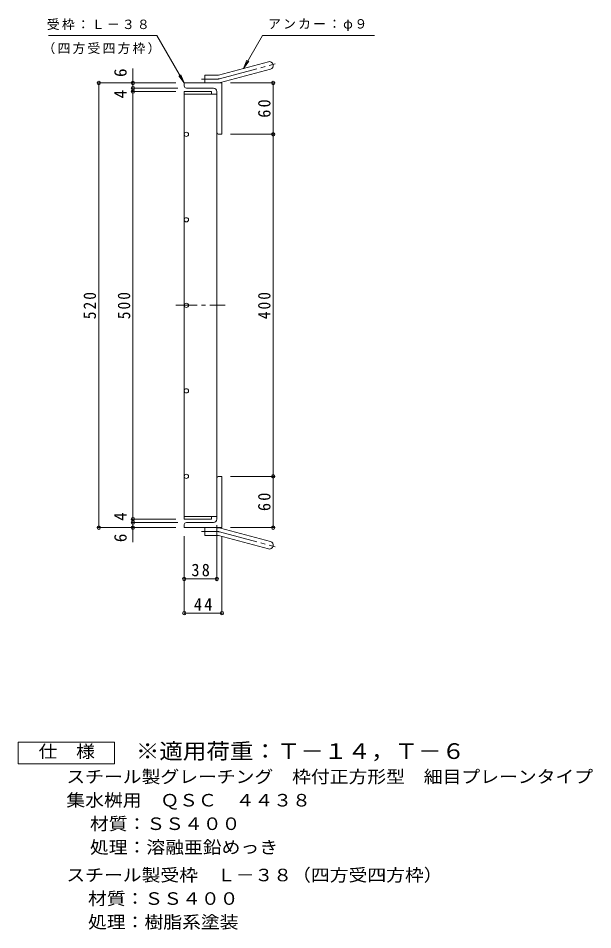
# Model space of a CAD drawing. Units: millimetres at full size, sheet at 1:5. Extents: x -725 to 875, y -685 to 665.
# Drawn here: x 203 to 875, y -515 to 551 of the extents above; entities that cross this region are included whole.
import ezdxf
from ezdxf.enums import TextEntityAlignment as Align

# ---------------------------------------------------------------- set-up
doc = ezdxf.new("R2010")
doc.units = ezdxf.units.MM
doc.header["$LTSCALE"] = 5
doc.header["$PDMODE"] = 32
doc.header["$PDSIZE"] = 4
doc.linetypes.add('CHAIN1', pattern=[8, 5, -1, 1, -1])
doc.linetypes.add('CHAIN2', pattern=[12, 9, -1, 1, -1])
for name, color, linetype, lineweight in [('E-1', 2, 'Continuous', 9), ('E-2', 3, 'Continuous', 9), ('E-4', 7, 'Continuous', 9), ('E-5', 7, 'Continuous', 9)]:
    doc.layers.add(name, color=color, linetype=linetype, lineweight=lineweight)
doc.layers.add('F-5_F-5ﾚｲﾔ', color=2, linetype='Continuous')
doc.styles.add('ＭＳ ゴシック', font='')
doc.styles.get('ＭＳ ゴシック').set_extended_font_data('MS Gothic')

msp = doc.modelspace()

# ---------------------------------------------------------------- linework, layer by layer
at = {"layer": 'E-1'}
for p, q in [((437.198, 484.379), (495.388, 499.97)), ((439.527, 475.685), (497.718, 491.277)), ((421.053, 475.072), (421.053, 484.072)), ((434.868, 484.072), (421.053, 484.072)), ((397.053, 471.572), (397.053, 475.072)), ((441.053, 475.072), (397.053, 475.072)), ((431.053, 469.072), (399.553, 469.072)), ((441.053, 475.072), (441.053, 415.072)), ((435.053, 465.072), (435.053, 417.572)), ((437.553, 415.072), (441.053, 415.072)), ((435.053, -34.928), (435.053, 12.572)), ((437.553, 15.072), (441.053, 15.072)), ((441.053, -44.928), (441.053, 15.072)), ((397.053, -41.428), (397.053, -44.928)), ((431.053, -38.928), (399.553, -38.928)), ((441.053, -44.928), (397.053, -44.928)), ((421.053, -44.928), (421.053, -53.928)), ((439.527, -45.541), (497.718, -61.133)), ((434.868, -53.928), (421.053, -53.928)), ((437.198, -54.234), (495.388, -69.827))]:
    msp.add_line(p, q, dxfattribs=at)
at = {"layer": 'E-1', "linetype": 'CHAIN2'}
for p, q in [((438.362, 480.032), (503.529, 497.493)), ((434.868, 479.572), (417.248, 479.572)), ((434.868, -49.428), (417.248, -49.428)), ((438.362, -49.888), (503.529, -67.349))]:
    msp.add_line(p, q, dxfattribs=at)
at = {"layer": 'E-1'}
for centre, radius, start, end in [((496.553, 495.624), 4.5, 285.00014, 104.99991), ((434.868, 493.072), 9, 270, 285.00002), ((399.553, 471.572), 2.5, 180, 270), ((431.053, 465.072), 4, 0, 90), ((434.868, 493.072), 18, 270, 285), ((437.553, 417.572), 2.5, 180, 270), ((437.553, 12.572), 2.5, 90, 180), ((399.553, -41.428), 2.5, 90, 180), ((431.053, -34.928), 4, 270, 0), ((434.868, -62.928), 18, 75, 90), ((434.868, -62.928), 9, 74.99998, 90), ((496.553, -65.48), 4.5, 255.00009, 74.99986)]:
    msp.add_arc(centre, radius, start, end, dxfattribs=at)
at = {"layer": 'E-1', "linetype": 'CHAIN2'}
for centre, start, end in [((434.868, 493.072), 270, 284.99995), ((434.868, -62.928), 75.00005, 90)]:
    msp.add_arc(centre, 13.5, start, end, dxfattribs=at)
at = {"layer": 'E-2'}
for p, q in [((397.053, 465.072), (429.053, 465.072)), ((397.053, 465.072), (397.053, -34.928)), ((397.053, 462.072), (435.053, 462.072)), ((429.053, 465.072), (429.053, 462.072)), ((435.053, 462.072), (435.053, -31.928)), ((397.053, -31.928), (435.053, -31.928)), ((429.053, -34.928), (429.053, -31.928)), ((397.053, -34.928), (429.053, -34.928))]:
    msp.add_line(p, q, dxfattribs=at)
at = {"layer": 'E-2', "linetype": 'CHAIN1'}
msp.add_line((387.053, 215.072), (445.053, 215.072), dxfattribs=at)
at = {"layer": 'E-2'}
for centre in [(399.553, 415.072), (399.553, 315.072), (399.553, 215.072), (399.553, 115.072), (399.553, 15.072)]:
    msp.add_circle(centre, 2.5, dxfattribs=at)
at = {"layer": 'E-4'}
for p, q in [((337.053, 475.072), (337.053, 492.072)), ((295.553, 475.072), (387.053, 475.072)), ((297.053, 475.072), (297.053, -44.928)), ((335.553, 469.072), (389.553, 469.072)), ((337.053, 475.072), (337.053, 469.072)), ((337.053, 469.072), (337.053, 465.072)), ((502.553, 475.072), (451.053, 475.072)), ((501.053, 475.072), (501.053, 415.072)), ((335.553, 465.072), (387.053, 465.072)), ((337.053, 465.072), (337.053, -34.928)), ((502.553, 415.072), (451.053, 415.072)), ((501.053, 415.072), (501.053, 15.072)), ((502.553, 15.072), (451.053, 15.072)), ((501.053, 15.072), (501.053, -44.928)), ((335.553, -34.928), (387.053, -34.928)), ((335.553, -38.928), (389.553, -38.928)), ((337.053, -34.928), (337.053, -38.928)), ((337.053, -38.928), (337.053, -44.928)), ((435.053, -106.428), (435.053, -41.928)), ((295.553, -44.928), (387.053, -44.928)), ((337.053, -44.928), (337.053, -61.928)), ((502.553, -44.928), (451.053, -44.928)), ((397.053, -146.428), (397.053, -54.928)), ((441.053, -146.428), (441.053, -54.928)), ((397.053, -104.928), (435.053, -104.928)), ((397.053, -144.928), (441.053, -144.928))]:
    msp.add_line(p, q, dxfattribs=at)
at = {"layer": 'E-4', "color": 2}
msp.add_lwpolyline([(202.917, -320.924), (202.917, -295.924), (315.417, -295.924), (315.417, -320.924)], close=True, dxfattribs=at)
at = {"layer": 'E-4'}
for p in [(297.053, 475.072), (337.053, 475.072), (337.053, 469.072), (501.053, 475.072), (337.053, 465.072), (501.053, 415.072), (501.053, 15.072), (337.053, -34.928), (337.053, -38.928), (297.053, -44.928), (337.053, -44.928), (501.053, -44.928), (397.053, -104.928), (435.053, -104.928), (397.053, -144.928), (441.053, -144.928)]:
    msp.add_point(p, dxfattribs=at)
at = {"layer": 'E-5'}
for p, q in [((238.359, 530.633), (364.974, 530.633)), ((397.053, 475.072), (364.974, 530.633)), ((466.293, 492.175), (488.497, 530.633)), ((488.497, 530.633), (619.435, 530.633)), ((466.293, 492.175), (470.279, 501.798)), ((466.293, 492.175), (472.634, 500.439)), ((397.053, 475.072), (390.712, 483.336)), ((397.053, 475.072), (393.067, 484.695))]:
    msp.add_line(p, q, dxfattribs=at)

# ---------------------------------------------------------------- texts
at = {"layer": 'E-4', "color": 2, "style": 'ＭＳ ゴシック'}
for s, p in [('6', (334.053, 482.072)), ('4', (334.053, 457.072)), ('4', (334.053, -36.928)), ('6', (334.053, -61.928))]:
    msp.add_text(s, height=14.66, rotation=90, dxfattribs=at).set_placement(p, align=Align.BOTTOM_LEFT)
at = {"layer": 'E-4', "color": 2, "style": 'ＭＳ ゴシック', "width": 1.1}
for s, p in [('仕\u3000様', (226.667, -318.424)), ('スチール製グレーチング\u3000枠付正方形型\u3000細目プレーンタイプ', (259.167, -347.884)), ('集水桝用\u3000ＱＳＣ\u3000４４３８', (259.167, -375.385)), ('材質：ＳＳ４００', (286.773, -402.883)), ('処理：溶融亜鉛めっき', (286.773, -430.384)), ('スチール製受枠\u3000Ｌ－３８（四方受四方枠）', (259.167, -462.884)), ('材質：ＳＳ４００', (284.524, -490.384)), ('処理：樹脂系塗装', (284.524, -517.884))]:
    msp.add_text(s, height=14.66, dxfattribs=at).set_placement(p, align=Align.BOTTOM_LEFT)
at = {"layer": 'E-4', "color": 2, "char_height": 14.66, "attachment_point": 7, "rotation": 90, "style": 'ＭＳ ゴシック'}
for s, insert in [('\\T1.27;\\W0.95;60', (498.053, 434.447)), ('\\T1.27;\\W0.9;520', (294.053, 198.822)), ('\\T1.27;\\W0.9;500', (334.053, 198.822)), ('\\T1.27;\\W0.9;400', (498.053, 198.822)), ('\\T1.27;\\W0.95;60', (498.053, -25.553))]:
    msp.add_mtext(s, dxfattribs=dict(at, insert=insert))
at = {"layer": 'E-4', "color": 2, "char_height": 14.66, "attachment_point": 7, "style": 'ＭＳ ゴシック'}
for s, insert in [('\\T1.27;\\W0.95;38', (405.428, -101.928)), ('\\T1.27;\\W0.95;44', (408.428, -141.928))]:
    msp.add_mtext(s, dxfattribs=dict(at, insert=insert))
at = {"layer": 'E-5', "char_height": 11, "attachment_point": 7, "style": 'ＭＳ ゴシック'}
for s, insert in [('\\T1.17;受枠：Ｌ－３８', (236.368, 536.947)), ('\\T1.17;アンカー：φ９', (495.027, 535.746)), ('\\T1.17;（四方受四方枠）', (231.281, 508.761))]:
    msp.add_mtext(s, dxfattribs=dict(at, insert=insert))
at = {"layer": 'F-5_F-5ﾚｲﾔ', "color": 3, "style": 'ＭＳ ゴシック', "width": 1.1}
msp.add_text('※適用荷重：Ｔ－１４，Ｔ－６', height=18.33, dxfattribs=at).set_placement((340.417, -320.924), align=Align.BOTTOM_LEFT)

doc.saveas('drawing.dxf')
